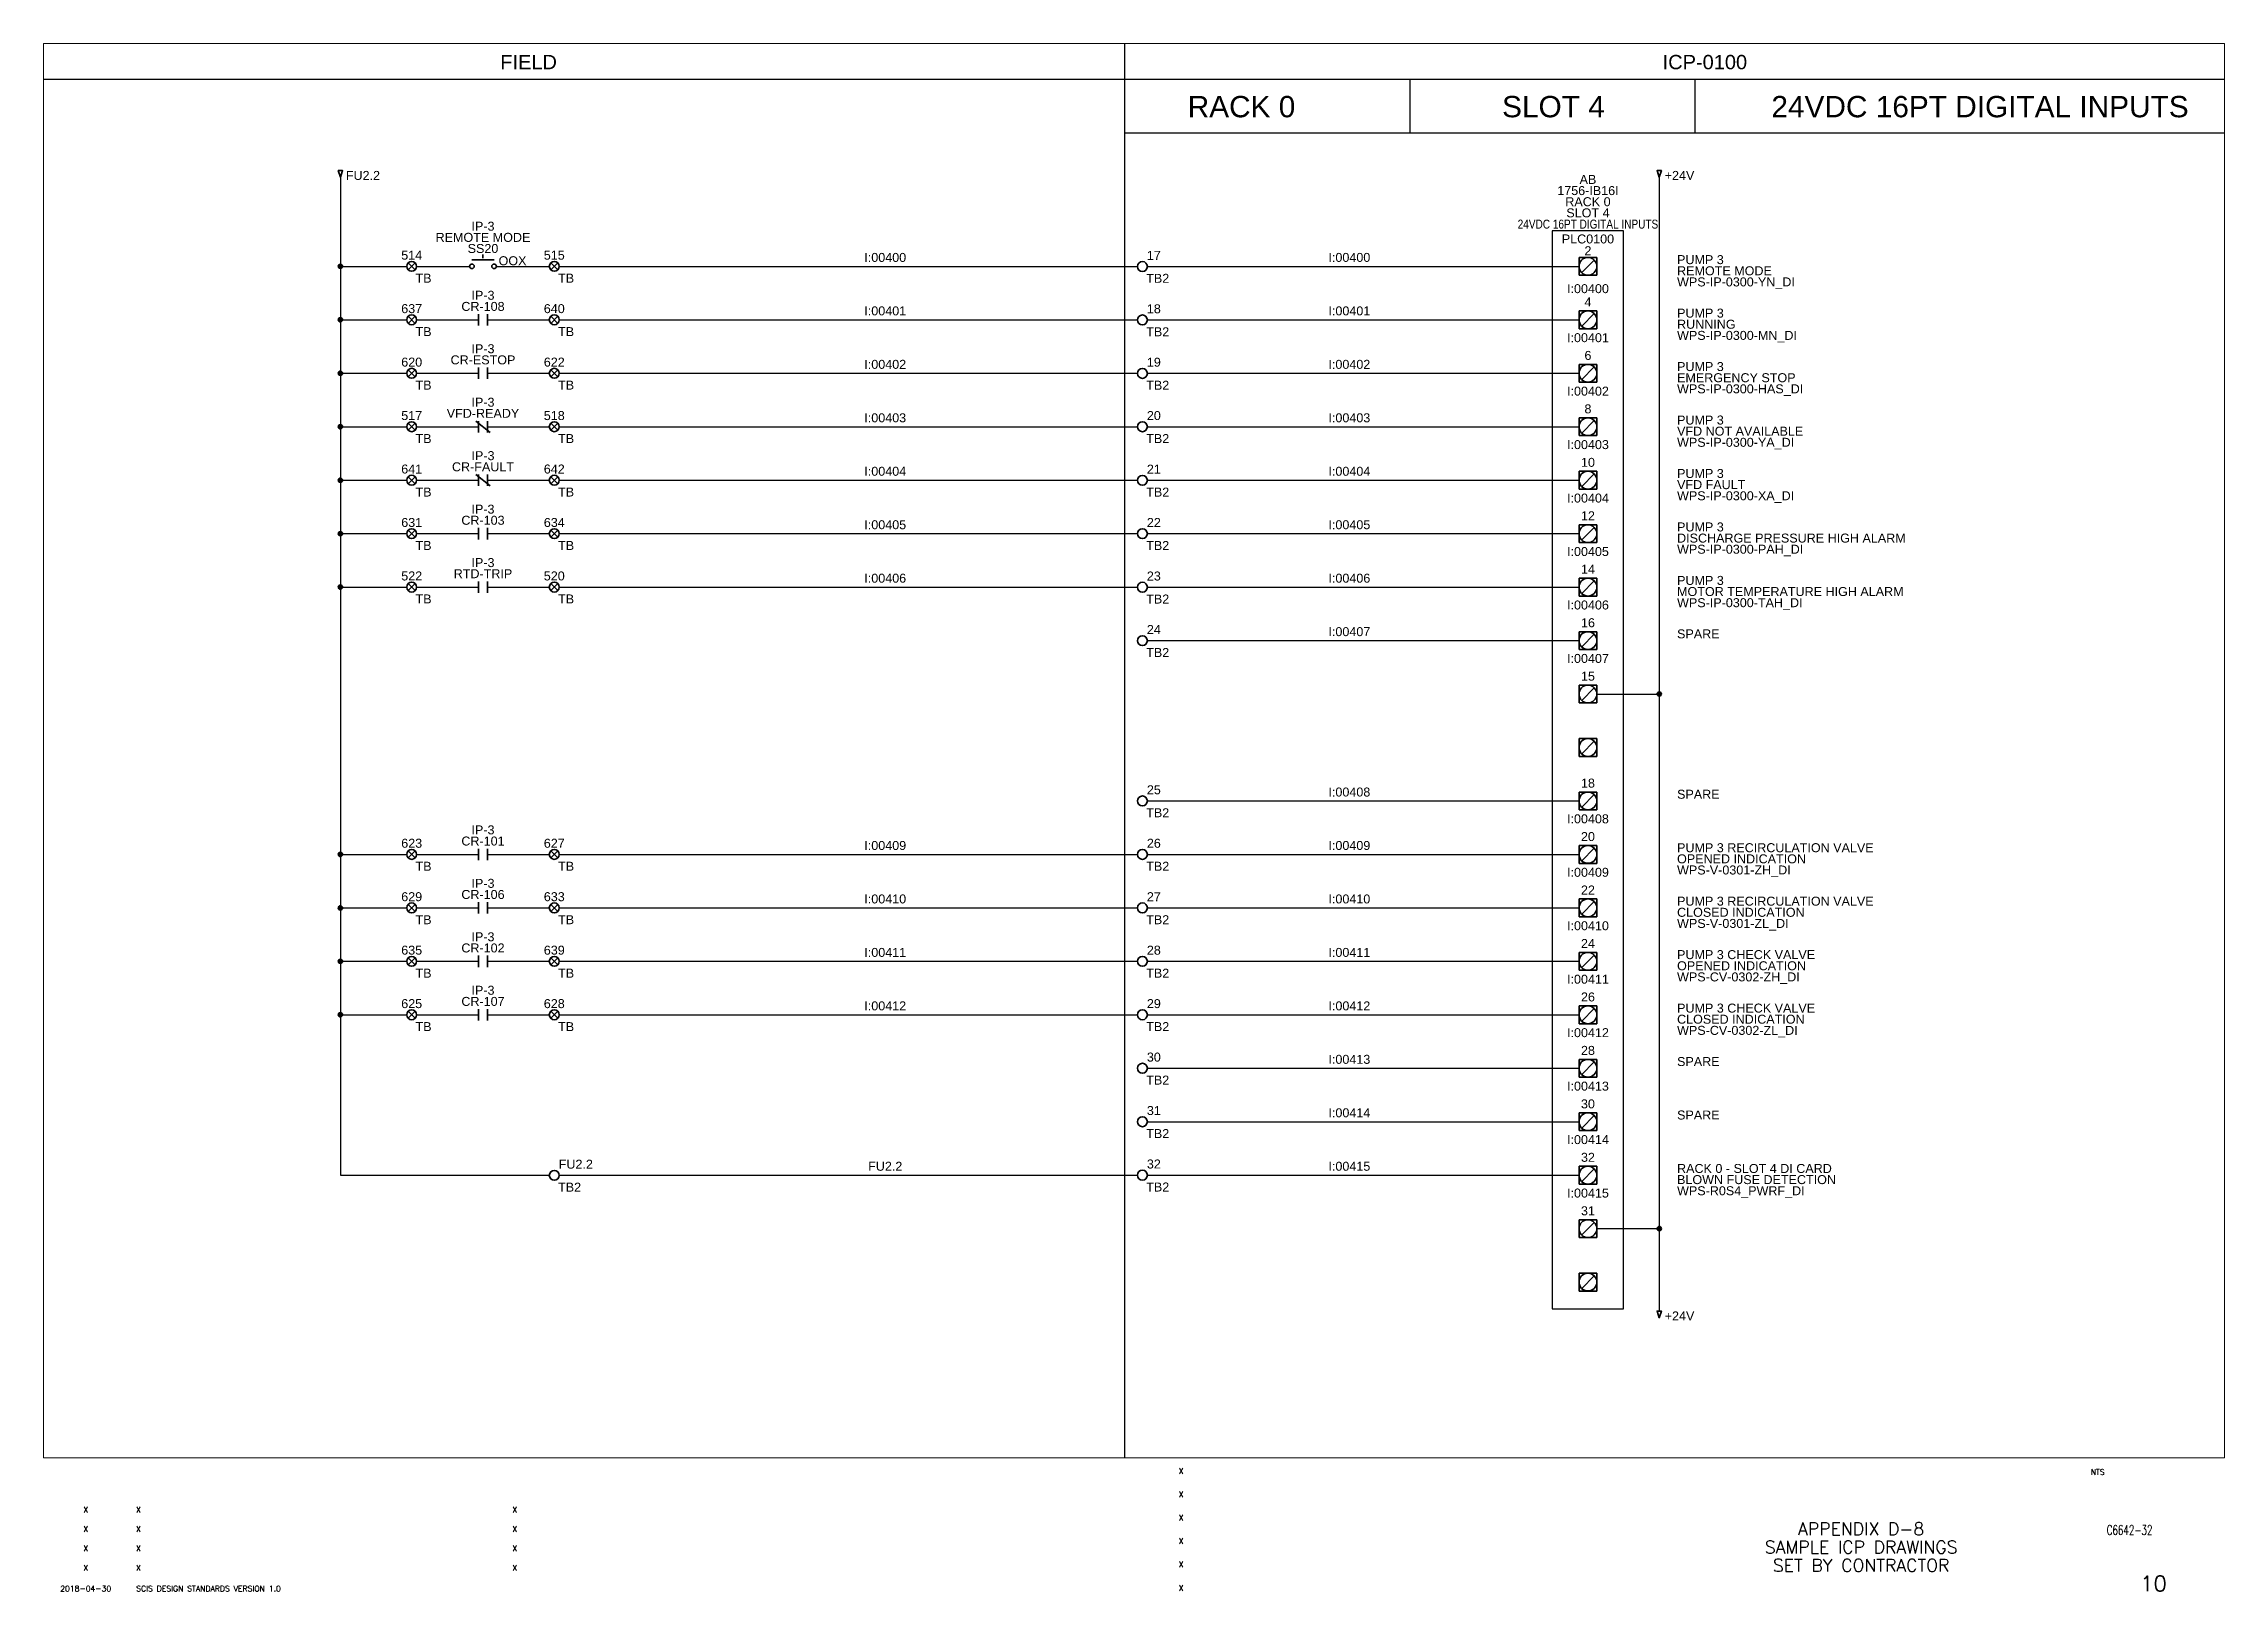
# Paper-space layout '10- Sample ICP R0S04 Digital Inputs' of a CAD drawing. Extents: x 44 to 821, y 22 to 574.
import ezdxf
from ezdxf.enums import TextEntityAlignment as Align

# ---------------------------------------------------------------- set-up
doc = ezdxf.new("R2010")
doc.units = 0
doc.layers.add('BOR-A1', color=7, linetype='Continuous')
doc.layers.add('G-ANNO-VPRT', color=7, linetype='Continuous', plot=False)
for name, color, linetype, lineweight in [('N-ANNO-TEXT', 2, 'Continuous', 18), ('N-CONT-PANL', 3, 'Continuous', 25), ('N-DIAG', 4, 'Continuous', 25), ('N-INST', 4, 'Continuous', 35), ('N-SGNL-ELEC', 4, 'Continuous', 35)]:
    doc.layers.add(name, color=color, linetype=linetype, lineweight=lineweight)
doc.styles.add('_CGS_2-5_NOTES', font='arial.ttf', dxfattribs={"height": 2.5})
doc.styles.add('STD2-0', font='simplex.shx', dxfattribs={"height": 2})
doc.styles.add('STD3-5', font='simplex.shx', dxfattribs={"height": 3.5})
doc.styles.add('STD4-5', font='simplex.shx', dxfattribs={"height": 4.5})
doc.styles.add('STD5-5', font='SIMPLEX')

# ---------------------------------------------------------------- blocks, each defined once
blk = doc.blocks.new('CGS A1 TITLE ATT')
at = {"layer": 'BOR-A1', "color": 1}
for tag, p, height, style in [('DATE', (448.47, 64.4), 2, 'STD2-0'), ('DRAWN', (448.47, 56.08), 2, 'STD2-0'), ('DESIGNER', (448.47, 47.76), 2, 'STD2-0'), ('CHECKED', (448.47, 39.44), 2, 'STD2-0'), ('FILE', (783.85, 42.55), 3.5, 'STD3-5'), ('ENGINEER', (448.47, 31.12), 2, 'STD2-0'), ('AD909', (787.49, 32), 5.5, 'STD5-5'), ('APPROVED', (448.47, 22.72), 2, 'STD2-0')]:
    blk.add_attdef(tag, p, '', height=height, dxfattribs=dict(at, style=style))
at = {"layer": 'BOR-A1', "color": 1, "style": 'STD2-0', "flags": 4}
blk.add_attdef('SCALE', (773.37, 64), '', height=2, dxfattribs=at)
at = {"layer": 'BOR-A1', "color": 1, "style": 'STD4-5'}
for tag, p in [('TITLE-1', (691.59, 44.75)), ('TITLE-2', (691.59, 38.25)), ('TITLE-3', (691.59, 31.75)), ('TITLE-4', (691.59, 25.25))]:
    blk.add_attdef(tag, text='', height=4.5, dxfattribs=at).set_placement(p, align=Align.MIDDLE_CENTER)
at = {"layer": 'BOR-A1', "color": 1, "style": 'STD5-5'}
blk.add_attdef('999', text='', height=5.5, dxfattribs=at).set_placement((800.49, 22.5), align=Align.RIGHT)
blk = doc.blocks.new('WDDOT')
for radius in [0.03, 0.0187, 0.00929]:
    blk.add_circle((0, 0), radius)
blk = doc.blocks.new('CGS A1 REV ATT')
at = {"layer": 'BOR-A1', "color": 1, "style": 'STD2-0'}
for tag, p in [('R5-DATE', (58.99, 50.62)), ('R5-BY', (211.87, 50.62)), ('R4-DATE', (58.99, 43.7)), ('R4-BY', (211.87, 43.7)), ('R3-DATE', (58.99, 36.78)), ('R2-DATE', (58.99, 29.86)), ('R3-BY', (211.87, 36.78)), ('R2-BY', (211.87, 29.86)), ('R1-DATE', (58.99, 22.46)), ('R1-BY', (211.87, 22.46))]:
    blk.add_attdef(tag, text='', height=2, dxfattribs=at).set_placement(p, align=Align.CENTER)
for tag, p in [('R5-DESC', (76.99, 50.62)), ('R4-DESC', (76.99, 43.7)), ('R3-DESC', (76.99, 36.78)), ('R2-DESC', (76.99, 29.86)), ('R1-DESC', (76.99, 22.46))]:
    blk.add_attdef(tag, p, '', height=2, dxfattribs=at)

psp = doc.layouts.new('10- Sample ICP R0S04 Digital Inputs')

# ---------------------------------------------------------------- linework, layer by layer
for p, q in [((429.14, 574), (429.14, 104.1)), ((429.14, 574), (429.14, 554.95)), ((43.99, 561.3), (821, 561.3)), ((530.74, 561.3), (530.74, 542.25)), ((632.34, 561.3), (632.34, 542.25)), ((429.14, 554.95), (429.14, 70)), ((429.14, 542.25), (821, 542.25))]:
    psp.add_line(p, q)
at = {"color": 7}
psp.add_line((619.64, 526.38), (619.64, 464.46), dxfattribs=at)
at = {"layer": 'N-CONT-PANL'}
for p, q in [((606.94, 507.33), (581.54, 507.33)), ((581.54, 507.33), (581.54, 123.15)), ((606.94, 123.15), (606.94, 507.33)), ((581.54, 123.15), (606.94, 123.15))]:
    psp.add_line(p, q, dxfattribs=at)
at = {"layer": 'N-DIAG'}
for p, q in [((149.74, 526.38), (149.74, 494.63)), ((619.64, 526.38), (619.64, 122.36)), ((149.74, 494.63), (173.37, 494.63)), ((149.74, 494.63), (149.74, 170.78)), ((154.51, 494.63), (173.37, 494.63)), ((176.92, 494.63), (195.78, 494.63)), ((205.31, 494.63), (224.17, 494.63)), ((227.72, 494.63), (433.72, 494.63)), ((437.27, 494.63), (591.07, 494.63)), ((149.74, 475.58), (173.37, 475.58)), ((176.92, 475.58), (198.96, 475.58)), ((202.13, 475.58), (224.17, 475.58)), ((227.72, 475.58), (433.72, 475.58)), ((437.27, 475.58), (591.07, 475.58)), ((149.74, 456.53), (173.37, 456.53)), ((176.92, 456.53), (198.96, 456.53)), ((202.13, 456.53), (224.17, 456.53)), ((227.72, 456.53), (433.72, 456.53)), ((437.27, 456.53), (591.07, 456.53)), ((149.74, 437.48), (173.37, 437.48)), ((176.92, 437.48), (198.96, 437.48)), ((202.13, 437.48), (224.17, 437.48)), ((227.72, 437.48), (433.72, 437.48)), ((437.27, 437.48), (591.07, 437.48)), ((149.74, 418.43), (173.37, 418.43)), ((176.92, 418.43), (198.96, 418.43)), ((202.13, 418.43), (224.17, 418.43)), ((227.72, 418.43), (433.72, 418.43)), ((437.27, 418.43), (591.07, 418.43)), ((149.74, 399.38), (173.37, 399.38)), ((176.92, 399.38), (198.96, 399.38)), ((202.13, 399.38), (224.17, 399.38)), ((227.72, 399.38), (433.72, 399.38)), ((437.27, 399.38), (591.07, 399.38)), ((149.74, 380.33), (173.37, 380.33)), ((176.92, 380.33), (198.96, 380.33)), ((202.13, 380.33), (224.17, 380.33)), ((227.72, 380.33), (433.72, 380.33)), ((437.27, 380.33), (591.07, 380.33)), ((437.27, 361.28), (591.07, 361.28)), ((597.42, 342.23), (619.64, 342.23)), ((437.27, 304.13), (591.07, 304.13)), ((149.74, 285.08), (173.37, 285.08)), ((176.92, 285.08), (198.96, 285.08)), ((202.13, 285.08), (224.17, 285.08)), ((227.72, 285.08), (433.72, 285.08)), ((437.27, 285.08), (591.07, 285.08)), ((149.74, 266.03), (173.37, 266.03)), ((176.92, 266.03), (198.96, 266.03)), ((202.13, 266.03), (224.17, 266.03)), ((227.72, 266.03), (433.72, 266.03)), ((437.27, 266.03), (591.07, 266.03)), ((149.74, 246.98), (173.37, 246.98)), ((176.92, 246.98), (198.96, 246.98)), ((202.13, 246.98), (224.17, 246.98)), ((227.72, 246.98), (433.72, 246.98)), ((437.27, 246.98), (591.07, 246.98)), ((149.74, 227.93), (173.37, 227.93)), ((176.92, 227.93), (198.96, 227.93)), ((202.13, 227.93), (224.17, 227.93)), ((227.72, 227.93), (433.72, 227.93)), ((437.27, 227.93), (591.07, 227.93)), ((437.27, 208.88), (591.07, 208.88)), ((437.27, 189.83), (591.07, 189.83)), ((149.74, 170.78), (224.17, 170.78)), ((227.72, 170.78), (433.72, 170.78)), ((437.27, 170.78), (591.07, 170.78)), ((597.42, 151.73), (619.64, 151.73))]:
    psp.add_line(p, q, dxfattribs=at)
at = {"layer": 'N-INST'}
for p, q in [((200.54, 498.89), (200.54, 497.53)), ((591.07, 497.8), (597.42, 497.8)), ((591.07, 491.45), (591.07, 497.8)), ((591.07, 497.8), (597.42, 497.8)), ((591.07, 491.45), (591.07, 497.8)), ((597.42, 497.8), (597.42, 491.45)), ((597.42, 497.8), (597.42, 491.45)), ((173.89, 495.88), (176.4, 493.37)), ((173.89, 493.37), (176.4, 495.88)), ((173.89, 495.88), (176.4, 493.37)), ((173.89, 493.37), (176.4, 495.88)), ((196.58, 497.01), (204.51, 497.01)), ((224.69, 495.88), (227.2, 493.37)), ((224.69, 493.37), (227.2, 495.88)), ((597.42, 491.45), (591.07, 491.45)), ((597.42, 491.45), (591.07, 491.45)), ((596.49, 496.87), (592, 492.38)), ((173.89, 476.83), (176.4, 474.32)), ((173.89, 474.32), (176.4, 476.83)), ((198.96, 477.61), (198.96, 473.54)), ((202.13, 477.61), (202.13, 473.54)), ((224.69, 476.83), (227.2, 474.32)), ((224.69, 474.32), (227.2, 476.83)), ((591.07, 478.75), (597.42, 478.75)), ((591.07, 472.4), (591.07, 478.75)), ((591.07, 478.75), (597.42, 478.75)), ((591.07, 472.4), (591.07, 478.75)), ((596.49, 477.82), (592, 473.33)), ((597.42, 478.75), (597.42, 472.4)), ((597.42, 478.75), (597.42, 472.4)), ((597.42, 472.4), (591.07, 472.4)), ((597.42, 472.4), (591.07, 472.4)), ((198.96, 458.56), (198.96, 454.49)), ((202.13, 458.56), (202.13, 454.49)), ((591.07, 459.7), (597.42, 459.7)), ((591.07, 453.35), (591.07, 459.7)), ((591.07, 459.7), (597.42, 459.7)), ((591.07, 453.35), (591.07, 459.7)), ((596.49, 458.77), (592, 454.28)), ((597.42, 459.7), (597.42, 453.35)), ((597.42, 459.7), (597.42, 453.35)), ((173.89, 457.78), (176.4, 455.27)), ((173.89, 455.27), (176.4, 457.78)), ((224.69, 457.78), (227.2, 455.27)), ((224.69, 455.27), (227.2, 457.78)), ((597.42, 453.35), (591.07, 453.35)), ((597.42, 453.35), (591.07, 453.35)), ((173.89, 438.73), (176.4, 436.22)), ((173.89, 436.22), (176.4, 438.73)), ((198, 439.51), (203.08, 435.44)), ((198.96, 439.51), (198.96, 435.44)), ((202.13, 439.51), (202.13, 435.44)), ((224.69, 438.73), (227.2, 436.22)), ((224.69, 436.22), (227.2, 438.73)), ((591.07, 440.65), (597.42, 440.65)), ((591.07, 434.3), (591.07, 440.65)), ((591.07, 440.65), (597.42, 440.65)), ((591.07, 434.3), (591.07, 440.65)), ((596.49, 439.72), (592, 435.23)), ((597.42, 440.65), (597.42, 434.3)), ((597.42, 440.65), (597.42, 434.3)), ((597.42, 434.3), (591.07, 434.3)), ((597.42, 434.3), (591.07, 434.3)), ((173.89, 419.68), (176.4, 417.17)), ((173.89, 417.17), (176.4, 419.68)), ((198, 420.46), (203.08, 416.39)), ((198.96, 420.46), (198.96, 416.39)), ((202.13, 420.46), (202.13, 416.39)), ((224.69, 419.68), (227.2, 417.17)), ((224.69, 417.17), (227.2, 419.68)), ((591.07, 421.6), (597.42, 421.6)), ((591.07, 415.25), (591.07, 421.6)), ((591.07, 421.6), (597.42, 421.6)), ((591.07, 415.25), (591.07, 421.6)), ((596.49, 420.67), (592, 416.18)), ((597.42, 421.6), (597.42, 415.25)), ((597.42, 421.6), (597.42, 415.25)), ((597.42, 415.25), (591.07, 415.25)), ((597.42, 415.25), (591.07, 415.25)), ((173.89, 400.63), (176.4, 398.12)), ((173.89, 398.12), (176.4, 400.63)), ((198.96, 401.41), (198.96, 397.34)), ((202.13, 401.41), (202.13, 397.34)), ((224.69, 400.63), (227.2, 398.12)), ((224.69, 398.12), (227.2, 400.63)), ((591.07, 402.55), (597.42, 402.55)), ((591.07, 396.2), (591.07, 402.55)), ((591.07, 402.55), (597.42, 402.55)), ((591.07, 396.2), (591.07, 402.55)), ((596.49, 401.62), (592, 397.13)), ((597.42, 402.55), (597.42, 396.2)), ((597.42, 402.55), (597.42, 396.2)), ((597.42, 396.2), (591.07, 396.2)), ((597.42, 396.2), (591.07, 396.2)), ((173.89, 381.58), (176.4, 379.07)), ((173.89, 379.07), (176.4, 381.58)), ((198.96, 382.36), (198.96, 378.29)), ((202.13, 382.36), (202.13, 378.29)), ((224.69, 381.58), (227.2, 379.07)), ((224.69, 379.07), (227.2, 381.58)), ((591.07, 383.5), (597.42, 383.5)), ((591.07, 377.15), (591.07, 383.5)), ((591.07, 383.5), (597.42, 383.5)), ((591.07, 377.15), (591.07, 383.5)), ((596.49, 382.57), (592, 378.08)), ((597.42, 383.5), (597.42, 377.15)), ((597.42, 383.5), (597.42, 377.15)), ((597.42, 377.15), (591.07, 377.15)), ((597.42, 377.15), (591.07, 377.15)), ((591.07, 364.45), (597.42, 364.45)), ((591.07, 358.1), (591.07, 364.45)), ((591.07, 364.45), (597.42, 364.45)), ((591.07, 358.1), (591.07, 364.45)), ((597.42, 358.1), (591.07, 358.1)), ((597.42, 358.1), (591.07, 358.1)), ((596.49, 363.52), (592, 359.03)), ((597.42, 364.45), (597.42, 358.1)), ((597.42, 364.45), (597.42, 358.1)), ((591.07, 345.4), (597.42, 345.4)), ((591.07, 339.05), (591.07, 345.4)), ((596.49, 344.47), (592, 339.98)), ((597.42, 345.4), (597.42, 339.05)), ((597.42, 339.05), (591.07, 339.05)), ((591.07, 326.35), (597.42, 326.35)), ((591.07, 320), (591.07, 326.35)), ((597.42, 326.35), (597.42, 320)), ((597.42, 320), (591.07, 320)), ((596.49, 325.42), (592, 320.93)), ((591.07, 307.3), (597.42, 307.3)), ((591.07, 300.95), (591.07, 307.3)), ((591.07, 307.3), (597.42, 307.3)), ((591.07, 300.95), (591.07, 307.3)), ((596.49, 306.37), (592, 301.88)), ((597.42, 307.3), (597.42, 300.95)), ((597.42, 307.3), (597.42, 300.95)), ((597.42, 300.95), (591.07, 300.95)), ((597.42, 300.95), (591.07, 300.95)), ((591.07, 288.25), (597.42, 288.25)), ((591.07, 281.9), (591.07, 288.25)), ((591.07, 288.25), (597.42, 288.25)), ((591.07, 281.9), (591.07, 288.25)), ((597.42, 288.25), (597.42, 281.9)), ((597.42, 288.25), (597.42, 281.9)), ((173.89, 286.33), (176.4, 283.82)), ((173.89, 283.82), (176.4, 286.33)), ((198.96, 287.11), (198.96, 283.04)), ((202.13, 287.11), (202.13, 283.04)), ((224.69, 286.33), (227.2, 283.82)), ((224.69, 283.82), (227.2, 286.33)), ((597.42, 281.9), (591.07, 281.9)), ((597.42, 281.9), (591.07, 281.9)), ((596.49, 287.32), (592, 282.83)), ((173.89, 267.28), (176.4, 264.77)), ((173.89, 264.77), (176.4, 267.28)), ((198.96, 268.06), (198.96, 263.99)), ((202.13, 268.06), (202.13, 263.99)), ((224.69, 267.28), (227.2, 264.77)), ((224.69, 264.77), (227.2, 267.28)), ((591.07, 269.2), (597.42, 269.2)), ((591.07, 262.85), (591.07, 269.2)), ((591.07, 269.2), (597.42, 269.2)), ((591.07, 262.85), (591.07, 269.2)), ((596.49, 268.27), (592, 263.78)), ((597.42, 269.2), (597.42, 262.85)), ((597.42, 269.2), (597.42, 262.85)), ((597.42, 262.85), (591.07, 262.85)), ((597.42, 262.85), (591.07, 262.85)), ((198.96, 249.01), (198.96, 244.94)), ((202.13, 249.01), (202.13, 244.94)), ((591.07, 250.15), (597.42, 250.15)), ((591.07, 243.8), (591.07, 250.15)), ((591.07, 250.15), (597.42, 250.15)), ((591.07, 243.8), (591.07, 250.15)), ((596.49, 249.22), (592, 244.73)), ((597.42, 250.15), (597.42, 243.8)), ((597.42, 250.15), (597.42, 243.8)), ((173.89, 248.23), (176.4, 245.72)), ((173.89, 245.72), (176.4, 248.23)), ((224.69, 248.23), (227.2, 245.72)), ((224.69, 245.72), (227.2, 248.23)), ((597.42, 243.8), (591.07, 243.8)), ((597.42, 243.8), (591.07, 243.8)), ((173.89, 229.18), (176.4, 226.67)), ((173.89, 226.67), (176.4, 229.18)), ((198.96, 229.96), (198.96, 225.89)), ((202.13, 229.96), (202.13, 225.89)), ((224.69, 229.18), (227.2, 226.67)), ((224.69, 226.67), (227.2, 229.18)), ((591.07, 231.1), (597.42, 231.1)), ((591.07, 224.75), (591.07, 231.1)), ((591.07, 231.1), (597.42, 231.1)), ((591.07, 224.75), (591.07, 231.1)), ((596.49, 230.17), (592, 225.68)), ((597.42, 231.1), (597.42, 224.75)), ((597.42, 231.1), (597.42, 224.75)), ((597.42, 224.75), (591.07, 224.75)), ((597.42, 224.75), (591.07, 224.75)), ((591.07, 212.05), (597.42, 212.05)), ((591.07, 205.7), (591.07, 212.05)), ((591.07, 212.05), (597.42, 212.05)), ((591.07, 205.7), (591.07, 212.05)), ((596.49, 211.12), (592, 206.63)), ((597.42, 212.05), (597.42, 205.7)), ((597.42, 212.05), (597.42, 205.7)), ((597.42, 205.7), (591.07, 205.7)), ((597.42, 205.7), (591.07, 205.7)), ((591.07, 193), (597.42, 193)), ((591.07, 186.65), (591.07, 193)), ((591.07, 193), (597.42, 193)), ((591.07, 186.65), (591.07, 193)), ((597.42, 186.65), (591.07, 186.65)), ((597.42, 186.65), (591.07, 186.65)), ((596.49, 192.07), (592, 187.58)), ((597.42, 193), (597.42, 186.65)), ((597.42, 193), (597.42, 186.65)), ((591.07, 173.95), (597.42, 173.95)), ((591.07, 167.6), (591.07, 173.95)), ((591.07, 173.95), (597.42, 173.95)), ((591.07, 167.6), (591.07, 173.95)), ((596.49, 173.02), (592, 168.53)), ((597.42, 173.95), (597.42, 167.6)), ((597.42, 173.95), (597.42, 167.6)), ((597.42, 167.6), (591.07, 167.6)), ((597.42, 167.6), (591.07, 167.6)), ((591.07, 154.9), (597.42, 154.9)), ((591.07, 148.55), (591.07, 154.9)), ((597.42, 148.55), (591.07, 148.55)), ((596.49, 153.97), (592, 149.48)), ((597.42, 154.9), (597.42, 148.55)), ((591.07, 135.85), (597.42, 135.85)), ((591.07, 129.5), (591.07, 135.85)), ((596.49, 134.92), (592, 130.43)), ((597.42, 135.85), (597.42, 129.5)), ((597.42, 129.5), (591.07, 129.5))]:
    psp.add_line(p, q, dxfattribs=at)
for points in [[(149.74, 528.76), (150.54, 528.76), (149.74, 526.38), (148.95, 528.76), (149.74, 528.76)], [(619.64, 528.76), (620.44, 528.76), (619.64, 526.38), (618.85, 528.76), (619.64, 528.76)], [(619.64, 122.36), (620.44, 122.36), (619.64, 119.98), (618.85, 122.36), (619.64, 122.36)]]:
    psp.add_lwpolyline(points, dxfattribs=at)
for centre, radius in [((594.24, 494.63), 3.17), ((175.14, 494.63), 1.77), ((196.6, 494.63), 0.818), ((204.49, 494.63), 0.818), ((225.94, 494.63), 1.77), ((435.49, 494.57), 1.77), ((175.14, 475.58), 1.77), ((225.94, 475.58), 1.77), ((435.49, 475.53), 1.77), ((594.24, 475.58), 3.17), ((594.24, 456.53), 3.17), ((175.14, 456.53), 1.77), ((225.94, 456.53), 1.77), ((435.49, 456.48), 1.77), ((175.14, 437.48), 1.77), ((225.94, 437.48), 1.77), ((435.49, 437.48), 1.77), ((594.24, 437.48), 3.17), ((175.14, 418.43), 1.77), ((225.94, 418.43), 1.77), ((435.49, 418.39), 1.77), ((594.24, 418.43), 3.17), ((175.14, 399.38), 1.77), ((225.94, 399.38), 1.77), ((435.49, 399.38), 1.77), ((594.24, 399.38), 3.17), ((175.14, 380.33), 1.77), ((225.94, 380.33), 1.77), ((435.49, 380.29), 1.77), ((594.24, 380.33), 3.17), ((435.49, 361.24), 1.77), ((594.24, 361.28), 3.17), ((594.24, 342.23), 3.17), ((594.24, 323.18), 3.17), ((435.49, 304.13), 1.77), ((594.24, 304.13), 3.17), ((594.24, 285.08), 3.17), ((175.14, 285.08), 1.77), ((225.94, 285.08), 1.77), ((435.49, 285.08), 1.77), ((175.14, 266.03), 1.77), ((225.94, 266.03), 1.77), ((435.49, 266.03), 1.77), ((594.24, 266.03), 3.17), ((175.14, 246.98), 1.77), ((225.94, 246.98), 1.77), ((435.49, 246.98), 1.77), ((594.24, 246.98), 3.17), ((175.14, 227.93), 1.77), ((225.94, 227.93), 1.77), ((435.49, 227.93), 1.77), ((594.24, 227.93), 3.17), ((435.49, 208.88), 1.77), ((594.24, 208.88), 3.17), ((435.49, 189.83), 1.77), ((594.24, 189.83), 3.17), ((225.94, 170.72), 1.77), ((435.49, 170.78), 1.77), ((594.24, 170.78), 3.17), ((594.24, 151.73), 3.17), ((594.24, 132.68), 3.17)]:
    psp.add_circle(centre, radius, dxfattribs=at)

# ---------------------------------------------------------------- block references
ref = psp.add_blockref('CGS A1 TITLE ATT', (0, 0))
ref.add_attrib('TITLE-1', 'APPENDIX D-8', dxfattribs={"layer": 'BOR-A1', "color": 1, "height": 4.5, "style": 'STD4-5'}).set_placement((691.59, 44.75), align=Align.MIDDLE_CENTER)
ref.add_attrib('TITLE-2', 'SAMPLE ICP DRAWINGS', dxfattribs={"layer": 'BOR-A1', "color": 1, "height": 4.5, "style": 'STD4-5'}).set_placement((691.59, 38.25), align=Align.MIDDLE_CENTER)
ref.add_attrib('TITLE-3', 'SET BY CONTRACTOR', dxfattribs={"layer": 'BOR-A1', "color": 1, "height": 4.5, "style": 'STD4-5'}).set_placement((691.59, 31.75), align=Align.MIDDLE_CENTER)
ref.add_attrib('FILE', 'C6642-32', (779.08, 42.56), dxfattribs={"layer": 'BOR-A1', "color": 1, "height": 3.5, "style": 'STD3-5', "width": 0.65})
ref.add_attrib('SCALE', 'NTS', (773.37, 64), dxfattribs={"layer": 'BOR-A1', "color": 1, "height": 2, "style": 'STD2-0'})
ref.add_attrib('DATE', 'X', (448.47, 64.4), dxfattribs={"layer": 'BOR-A1', "color": 1, "height": 2, "style": 'STD2-0'})
ref.add_attrib('DRAWN', 'X', (448.47, 56.08), dxfattribs={"layer": 'BOR-A1', "color": 1, "height": 2, "style": 'STD2-0'})
ref.add_attrib('DESIGNER', 'X', (448.47, 47.76), dxfattribs={"layer": 'BOR-A1', "color": 1, "height": 2, "style": 'STD2-0'})
ref.add_attrib('CHECKED', 'X', (448.47, 39.44), dxfattribs={"layer": 'BOR-A1', "color": 1, "height": 2, "style": 'STD2-0'})
ref.add_attrib('ENGINEER', 'X', (448.47, 31.12), dxfattribs={"layer": 'BOR-A1', "color": 1, "height": 2, "style": 'STD2-0'})
ref.add_attrib('APPROVED', 'X', (448.47, 22.72), dxfattribs={"layer": 'BOR-A1', "color": 1, "height": 2, "style": 'STD2-0'})
ref.add_attrib('999', '10', dxfattribs={"layer": 'BOR-A1', "color": 1, "height": 5.5, "style": 'STD5-5'}).set_placement((800.49, 22.5), align=Align.RIGHT)
psp.add_blockref('CGS A1 REV ATT', (0, 0)).add_auto_attribs({'R1-DATE': '2018-04-30', 'R1-DESC': 'SCIS DESIGN STANDARDS VERSION 1.0', 'R2-DATE': 'X', 'R2-DESC': 'X', 'R2-BY': 'X', 'R3-DATE': 'X', 'R3-DESC': 'X', 'R3-BY': 'X', 'R4-DATE': 'X', 'R4-DESC': 'X', 'R4-BY': 'X', 'R5-DATE': 'X', 'R5-DESC': 'X', 'R5-BY': 'X'})
at = {"layer": 'N-SGNL-ELEC', "xscale": 25.4, "yscale": 25.4, "zscale": 25.4}
for p in [(149.74, 494.63), (149.74, 475.58), (149.74, 456.53), (149.74, 437.48), (149.74, 418.43), (149.74, 399.38), (149.74, 380.33), (619.64, 342.23), (149.74, 285.08), (149.74, 266.03), (149.74, 246.98), (149.74, 227.93), (619.64, 151.73)]:
    psp.add_blockref('WDDOT', p, dxfattribs=at)

# ---------------------------------------------------------------- texts
at = {"layer": 'N-ANNO-TEXT', "linetype": 'Continuous', "style": '_CGS_2-5_NOTES'}
for s, p in [('FIELD', (216.8, 567.42)), ('ICP-0100', (635.9, 567.42))]:
    psp.add_text(s, height=5.1, dxfattribs=at).set_placement(p, align=Align.MIDDLE)
at = {"layer": 'N-ANNO-TEXT', "style": '_CGS_2-5_NOTES'}
for s, p in [('RACK 0', (470.8, 551.55)), ('SLOT 4', (581.93, 551.55)), ('24VDC 16PT DIGITAL INPUTS', (733.94, 551.55))]:
    psp.add_text(s, height=7.6, dxfattribs=at).set_placement(p, align=Align.MIDDLE)
for s, p in [('FU2.2', (151.69, 525.43)), ('+24V', (621.59, 525.43)), ('OOX', (206.1, 495.03)), ('17', (437.08, 496.95)), ('PUMP 3', (625.99, 495.42)), ('TB', (176.5, 488.81)), ('TB', (227.3, 488.81)), ('TB2', (436.85, 488.76)), ('WPS-IP-0300-YN_DI', (625.99, 487.48)), ('REMOTE MODE', (625.99, 491.45)), ('18', (437.08, 477.91)), ('PUMP 3', (625.99, 476.37)), ('RUNNING', (625.99, 472.4)), ('TB', (176.5, 469.76)), ('TB', (227.3, 469.76)), ('TB2', (436.85, 469.71)), ('WPS-IP-0300-MN_DI', (625.99, 468.43)), ('19', (437.08, 458.87)), ('PUMP 3', (625.99, 457.32)), ('TB', (176.5, 450.71)), ('TB', (227.3, 450.71)), ('TB2', (436.85, 450.67)), ('WPS-IP-0300-HAS_DI', (625.99, 449.38)), ('EMERGENCY STOP', (625.99, 453.35)), ('20', (437.08, 439.86)), ('VFD NOT AVAILABLE', (625.99, 434.3)), ('PUMP 3', (625.99, 438.27)), ('TB', (176.5, 431.66)), ('TB', (227.3, 431.66)), ('TB2', (436.85, 431.66)), ('WPS-IP-0300-YA_DI', (625.99, 430.33)), ('21', (437.08, 420.77)), ('PUMP 3', (625.99, 419.22)), ('TB', (176.5, 412.61)), ('TB', (227.3, 412.61)), ('TB2', (436.85, 412.58)), ('VFD FAULT', (625.99, 415.25)), ('WPS-IP-0300-XA_DI', (625.99, 411.28)), ('22', (437.08, 401.76)), ('TB', (176.5, 393.56)), ('TB', (227.3, 393.56)), ('TB2', (436.85, 393.56)), ('PUMP 3', (625.99, 400.17)), ('DISCHARGE PRESSURE HIGH ALARM', (625.99, 396.2)), ('WPS-IP-0300-PAH_DI', (625.99, 392.23)), ('23', (437.08, 382.68)), ('PUMP 3', (625.99, 381.12)), ('TB', (176.5, 374.51)), ('TB', (227.3, 374.51)), ('TB2', (436.85, 374.48)), ('WPS-IP-0300-TAH_DI', (625.99, 373.18)), ('MOTOR TEMPERATURE HIGH ALARM', (625.99, 377.15)), ('24', (437.08, 363.63)), ('SPARE', (625.99, 362.07)), ('TB2', (436.85, 355.43)), ('25', (437.08, 306.51)), ('SPARE', (625.99, 304.92)), ('TB2', (436.85, 298.32)), ('26', (437.08, 287.46)), ('PUMP 3 RECIRCULATION VALVE', (625.99, 285.87)), ('TB', (176.5, 279.26)), ('TB', (227.3, 279.26)), ('TB2', (436.85, 279.26)), ('WPS-V-0301-ZH_DI', (625.99, 277.93)), ('OPENED INDICATION', (625.99, 281.9)), ('27', (437.08, 268.41)), ('CLOSED INDICATION', (625.99, 262.85)), ('PUMP 3 RECIRCULATION VALVE', (625.99, 266.82)), ('TB', (176.5, 260.21)), ('TB', (227.3, 260.21)), ('TB2', (436.85, 260.21)), ('WPS-V-0301-ZL_DI', (625.99, 258.88)), ('28', (437.08, 249.36)), ('PUMP 3 CHECK VALVE', (625.99, 247.77)), ('TB', (176.5, 241.16)), ('TB', (227.3, 241.16)), ('TB2', (436.85, 241.16)), ('WPS-CV-0302-ZH_DI', (625.99, 239.83)), ('OPENED INDICATION', (625.99, 243.8)), ('29', (437.08, 230.31)), ('TB2', (436.85, 222.11)), ('CLOSED INDICATION', (625.99, 224.75)), ('PUMP 3 CHECK VALVE', (625.99, 228.72)), ('TB', (176.5, 222.11)), ('TB', (227.3, 222.11)), ('WPS-CV-0302-ZL_DI', (625.99, 220.78)), ('30', (437.08, 211.26)), ('SPARE', (625.99, 209.67)), ('TB2', (436.85, 203.06)), ('31', (437.08, 192.21)), ('TB2', (436.85, 184.01)), ('SPARE', (625.99, 190.62)), ('FU2.2', (227.53, 173.1)), ('32', (437.08, 173.16)), ('RACK 0 - SLOT 4 DI CARD', (625.99, 171.57)), ('TB2', (227.3, 164.91)), ('TB2', (436.85, 164.96)), ('WPS-R0S4_PWRF_DI', (625.99, 163.63)), ('BLOWN FUSE DETECTION', (625.99, 167.6)), ('+24V', (621.59, 119.03))]:
    psp.add_text(s, height=3.2, dxfattribs=at).set_placement(p)
for s, p in [('1756-IB16I', (594.24, 520.03)), ('AB', (594.24, 523.99)), ('RACK 0', (594.24, 516.06)), ('SLOT 4', (594.24, 512.09)), ('REMOTE MODE', (200.54, 503.36)), ('IP-3', (200.54, 507.33)), ('PLC0100', (594.24, 502.79)), ('SS20', (200.54, 499.39)), ('I:00400', (343.86, 496.21)), ('I:00400', (509.23, 496.21)), ('2', (594.24, 498.59)), ('CR-108', (200.54, 478.75)), ('IP-3', (200.54, 482.72)), ('4', (594.24, 480.34)), ('I:00401', (343.86, 477.16)), ('I:00401', (509.23, 477.16)), ('IP-3', (200.54, 463.67)), ('CR-ESTOP', (200.54, 459.7)), ('I:00402', (343.86, 458.11)), ('I:00402', (509.23, 458.11)), ('6', (594.24, 461.29)), ('VFD-READY', (200.54, 440.65)), ('IP-3', (200.54, 444.62)), ('8', (594.24, 442.24)), ('I:00403', (343.86, 439.06)), ('I:00403', (509.23, 439.06)), ('IP-3', (200.54, 425.57)), ('CR-FAULT', (200.54, 421.6)), ('I:00404', (343.86, 420.01)), ('I:00404', (509.23, 420.01)), ('10', (594.24, 423.19)), ('CR-103', (200.54, 402.55)), ('IP-3', (200.54, 406.52)), ('I:00405', (343.86, 400.96)), ('I:00405', (509.23, 400.96)), ('12', (594.24, 404.14)), ('IP-3', (200.54, 387.47)), ('RTD-TRIP', (200.54, 383.5)), ('I:00406', (343.86, 381.91)), ('I:00406', (509.23, 381.91)), ('14', (594.24, 385.09)), ('I:00407', (509.23, 362.86)), ('16', (594.24, 366.04)), ('15', (594.24, 346.99)), ('18', (594.24, 308.89)), ('I:00408', (509.23, 305.71)), ('IP-3', (200.54, 292.22)), ('CR-101', (200.54, 288.25)), ('I:00409', (343.86, 286.66)), ('I:00409', (509.23, 286.66)), ('20', (594.24, 289.84)), ('CR-106', (200.54, 269.2)), ('IP-3', (200.54, 273.17)), ('22', (594.24, 270.79)), ('I:00410', (343.86, 267.61)), ('I:00410', (509.23, 267.61)), ('IP-3', (200.54, 254.12)), ('CR-102', (200.54, 250.15)), ('I:00411', (343.86, 248.56)), ('I:00411', (509.23, 248.56)), ('24', (594.24, 251.74)), ('CR-107', (200.54, 231.1)), ('IP-3', (200.54, 235.07)), ('26', (594.24, 232.69)), ('I:00412', (343.86, 229.51)), ('I:00412', (509.23, 229.51)), ('I:00413', (509.23, 210.46)), ('28', (594.24, 213.64)), ('I:00414', (509.23, 191.41)), ('30', (594.24, 194.59)), ('32', (594.24, 175.54)), ('FU2.2', (343.86, 172.36)), ('I:00415', (509.23, 172.36)), ('31', (594.24, 156.49))]:
    psp.add_text(s, height=3.2, dxfattribs=at).set_placement(p, align=Align.CENTER)
at = {"layer": 'N-ANNO-TEXT', "style": '_CGS_2-5_NOTES', "width": 0.8}
psp.add_text('24VDC 16PT DIGITAL INPUTS', height=3.2, dxfattribs=at).set_placement((594.24, 508.08), align=Align.CENTER)
at = {"layer": 'N-ANNO-TEXT', "linetype": 'Continuous', "style": '_CGS_2-5_NOTES'}
for s, p in [('514', (175.14, 497.01)), ('515', (225.94, 497.01)), ('637', (175.14, 477.96)), ('640', (225.94, 477.96)), ('620', (175.14, 458.91)), ('622', (225.94, 458.91)), ('517', (175.14, 439.86)), ('518', (225.94, 439.86)), ('641', (175.14, 420.81)), ('642', (225.94, 420.81)), ('631', (175.14, 401.76)), ('634', (225.94, 401.76)), ('522', (175.14, 382.71)), ('520', (225.94, 382.71)), ('623', (175.14, 287.46)), ('627', (225.94, 287.46)), ('629', (175.14, 268.41)), ('633', (225.94, 268.41)), ('635', (175.14, 249.36)), ('639', (225.94, 249.36)), ('625', (175.14, 230.31)), ('628', (225.94, 230.31))]:
    psp.add_text(s, height=3.2, dxfattribs=at).set_placement(p, align=Align.CENTER)
at = {"layer": 'N-ANNO-TEXT', "style": '_CGS_2-5_NOTES'}
for s, p in [('I:00400', (594.24, 488.28)), ('I:00401', (594.24, 470.81)), ('I:00402', (594.24, 451.76)), ('I:00403', (594.24, 432.71)), ('I:00404', (594.24, 413.66)), ('I:00405', (594.24, 394.61)), ('I:00406', (594.24, 375.56)), ('I:00407', (594.24, 356.51)), ('I:00408', (594.24, 299.36)), ('I:00409', (594.24, 280.31)), ('I:00410', (594.24, 261.26)), ('I:00411', (594.24, 242.21)), ('I:00412', (594.24, 223.16)), ('I:00413', (594.24, 204.11)), ('I:00414', (594.24, 185.06)), ('I:00415', (594.24, 166.01))]:
    psp.add_text(s, height=3.2, dxfattribs=at).set_placement(p, align=Align.TOP_CENTER)

# ---------------------------------------------------------------- viewports
at = {"layer": 'G-ANNO-VPRT'}
psp.add_viewport(center=(432.5, 322), size=(777.01, 504), view_center_point=(-16.109, -12.305), view_height=34.46061, dxfattribs=at)

doc.saveas('drawing.dxf')
